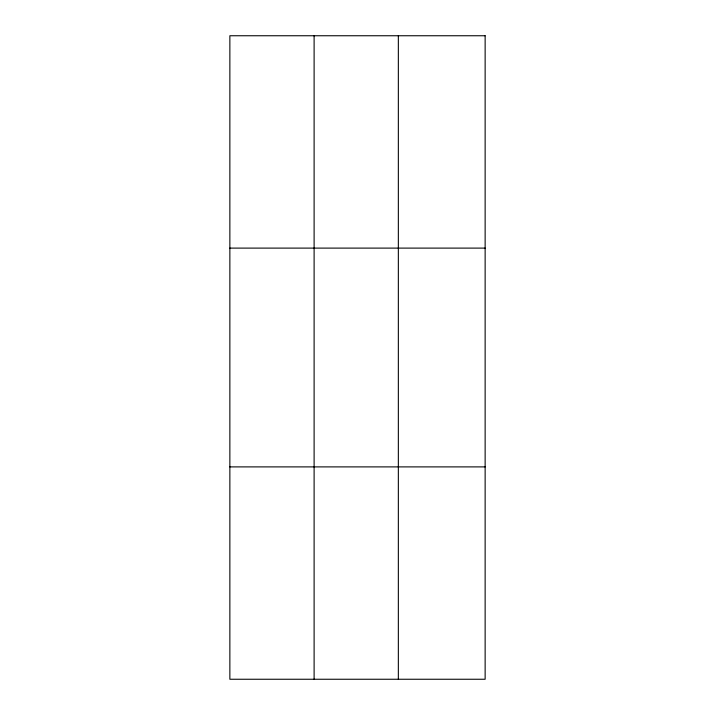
<?xml version="1.0" encoding="UTF-8"?>
<svg xmlns="http://www.w3.org/2000/svg" width="715" height="715" viewBox="0 0 715 715"><rect width="100%" height="100%" fill="white"/><g stroke="black" fill="none" stroke-linecap="round" stroke-linejoin="round"><path stroke-width="1.07" d="M314.108 35.75L314.108 679.25M398.344 35.75L398.344 679.25M229.864 248.105L485.136 248.105M229.864 466.895L485.136 466.895M485.136 35.75L229.864 35.75L229.864 679.25L485.136 679.25L485.136 35.75"/></g></svg>
